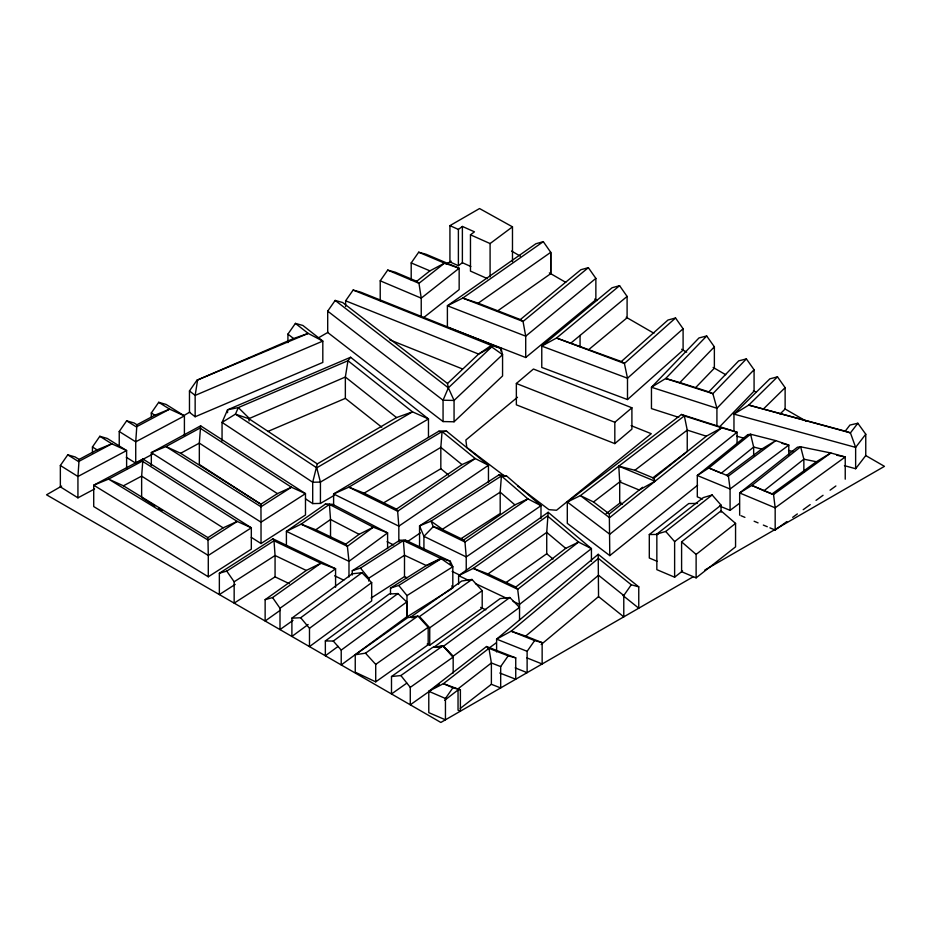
<?xml version="1.0" encoding="UTF-8"?>
<svg xmlns="http://www.w3.org/2000/svg" width="931" height="931" viewBox="0 0 931 931"><rect width="100%" height="100%" fill="white"/><g stroke="black" fill="none" stroke-linecap="round" stroke-linejoin="round"><path stroke-width="1.4" d="M419.555 547.23L419.555 525.887L498.888 474.938L501.413 475.95L500.191 492.162L500.191 513.505L460.508 538.991M488.461 482.351L488.461 465.279L446.589 431.204L442.074 431.565L440.829 447.38L440.829 468.724L448.626 475.078M334.089 495.443L320.427 503.427L312.7 503.59L312.7 482.246L317.285 463.882L396.536 417.565L412.503 411.851L428.469 418.95L428.469 437.442M591.429 561.44L591.429 548.638L548.173 512.294L546.73 532.404L546.73 553.747L553.061 559.066M126.616 469.061L126.616 450.557L111.836 443.819L97.057 449.871L79.123 459.437L77.936 476.497L77.936 497.841L94.59 488.961M184.408 435.801L184.408 415.889L169.64 409.14L154.86 415.203L136.915 424.757L135.728 441.818L135.728 463.161L152.381 454.293M251.277 537.35L261.029 543.529L305.484 514.983L305.484 493.639L200.631 425.839L199.327 443.121L199.327 464.464L260.331 503.915M142.943 459.006L93.717 485.202L93.717 506.545L208.288 576.789L251.323 549.15L251.323 527.807L142.943 459.006L141.64 476.125L141.64 497.468L155.011 505.964M353.14 290.065L491.312 345.413L491.684 346.926L448.358 387.843L443.063 400.225L443.063 421.568L454.06 421.778L502.565 375.961L502.565 354.618L501.006 348.345L360.646 292.125L353.14 290.065L345.622 300.806L345.622 306.497M317.285 463.882L248.833 418.694L345.354 377.02L347.973 360.728L350.591 357.26L428.469 418.95L320.427 482.083L312.7 482.246L222.055 422.406L227.548 409.826L350.591 357.26M77.936 497.841L60.352 486.843L60.352 465.5L67.754 454.828L75.155 456.958L79.123 459.437M92.437 452.675L92.437 446.985L99.826 436.302L107.228 438.431L126.616 450.557L77.936 476.497L60.352 465.5M119.238 445.728L119.238 431.507L126.639 420.824L134.041 422.953L136.915 424.757M151.311 417.251L151.311 412.98L158.712 402.308L166.114 404.438L184.408 415.889L135.728 441.818L119.238 431.507M189.47 390.95L196.953 380.232L293.579 338.535L308.196 333.414L322.813 341.095L322.813 362.438L195.149 416.751L189.47 412.293L189.47 390.95L195.149 395.407L195.149 416.751M287.923 342.643L287.923 334.113L295.406 323.394L302.889 325.478L322.813 341.095L195.149 395.407L197.535 380.395M443.063 421.568L327.7 332.483L327.7 311.14L335.172 300.434L342.643 302.517L447.497 383.491L448.358 387.843L454.06 400.435L454.06 421.778M380.22 300.748L380.22 280.825L387.703 270.106L395.186 272.189L416.704 281.29L418.973 283.315L421.231 298.153L421.231 316.656M411.199 280.022L411.199 262.938L418.682 252.22L426.154 254.303L459.158 268.244L459.158 289.588L423.465 317.739M499.796 673.02L515.739 679.234L515.739 657.891L486.517 646.51L428.784 691.302L428.784 712.646L445.449 719.803L445.449 698.471L452.92 687.753L460.391 689.836L460.391 711.179L458.04 710.167L458.04 688.824L491.382 662.965L500.68 666.584L500.68 687.928L491.382 684.308L460.263 708.444M496.607 651.933L496.607 639.132L598.202 554.317L598.54 596.608L623.782 616.846L623.782 595.503L631.276 584.784L638.759 586.856L638.759 608.199L622.99 595.549M500.68 666.584L508.21 655.831L515.739 657.891M515.18 667.888L527.121 672.659L527.121 651.316L534.638 640.575L542.145 642.634L542.145 663.978L526.969 657.914M733.965 431.181L733.965 414.109L748.768 405.078L845.232 431.169L849.922 425.071L857.835 423.244L865.76 434.218L865.76 455.562L855.636 468.724L844.452 465.663M857.835 423.244L850.434 432.868L855.636 447.38L855.636 468.724M865.76 434.218L855.636 447.38L733.965 414.109L769.844 378.847L777.478 376.846L785.124 387.668L785.124 409.012L779.992 414.051M695.62 387.622L714.368 368.164L714.368 346.821L706.687 335.975L665.677 378.51L651.456 387.249L651.456 408.593L678.734 417.356M716.917 425.362L716.917 408.29L712.867 393.673L665.677 378.51L679.898 382.571L714.368 346.821M679.898 382.571L708.817 391.87L738.702 360.867L746.383 358.9L754.075 369.747L754.075 391.078L719.884 426.549M746.383 358.9L712.867 393.673L708.817 391.87M754.075 369.747L716.917 408.29L651.456 387.249L698.995 337.941L706.687 335.975M777.478 376.846L748.768 405.078L850.434 432.868L845.232 431.169M763.571 408.849L785.124 387.668M447.497 383.491L478.627 354.083L491.312 345.413L501.006 348.345L501.006 351.196M683.098 328.759L627.494 378.219L541.772 346.099L556.517 338.023L621.338 361.519L667.981 320.031L675.545 317.995L683.098 328.759L683.098 350.103L627.494 399.562L541.772 367.442L541.772 346.099L612.074 287.76L619.581 285.689L627.098 296.43L627.098 317.774L588.811 349.544M675.545 317.995L624.41 363.474L627.494 378.219L627.494 399.562M516.356 383.491L533.44 369.025L631.905 407.801L631.905 429.144L614.821 443.61L516.356 404.834L516.356 383.491L614.821 422.267L631.905 407.801M527.121 651.316L496.607 639.132L511.154 631.195L525.701 636.071L598.54 575.265L623.782 595.503M541.155 644.52L598.54 596.608M619.581 285.689L556.517 338.023L624.41 363.474L621.338 361.519M571.273 342.759L627.098 296.43M447.392 327.118L447.392 305.775L462.788 298.083L478.185 303.18L520.359 319.554L580.851 269.734L588.357 267.663L595.863 278.392L595.863 299.735L525.712 357.516L448.742 327.642M588.357 267.663L523.036 321.463L462.788 298.083L543.308 241.653L550.733 252.336L550.733 273.679L497.212 311.187M595.863 278.392L525.712 336.184L525.712 357.516M517.485 397.269L465.861 440.002L466.815 447.508L504.986 476.393M788.79 455.061L788.79 445.099L775.779 440.619L750.595 434.218L747.768 434.672L697.307 475.508L697.307 496.851L702.544 499.004M737.073 443.598L737.073 432.217L681.457 414.47L567.305 502.018L567.305 523.362L609.793 555.609L609.328 513.97L642.611 487.285M653.318 478.709L706.338 436.197L721.711 427.806L737.073 432.217L609.793 534.266L567.305 502.018L580.409 495.595L684.355 415.889L721.711 427.806L609.561 517.717L580.409 495.595L593.524 501.972L609.328 513.97M609.793 555.609L697.656 485.167M739.656 515.169L739.656 492.953L751.841 485.435L764.025 490.73L803.86 459.192L816.382 461.753L830.813 452.966L845.232 456.97L845.232 479.186M416.704 281.29L429.924 270.851L444.541 263.147L459.158 268.244L421.231 298.153L380.22 280.825M657.216 561.37L649.303 558.006L649.303 534.557L688.742 503.555L697.459 503.403M682.551 570.959L674.626 577.197L656.844 569.656L656.844 534.08L703.266 497.596L712.157 494.966L721.048 505.137L721.048 512.248M656.844 534.08L665.735 531.45L712.157 494.966M674.626 577.197L674.626 541.621L721.048 505.137M681.597 541.854L721.048 510.851L735.56 523.408L735.56 546.858L696.12 577.872L681.597 571.715L681.597 541.854L696.12 554.41L696.12 577.872M696.12 554.41L735.56 523.408M458.599 584.179L458.599 575.649L473.309 568.387L488.019 573.927L515.821 587.03L565.722 548.347L578.582 542.086L591.429 548.638L519.533 604.37L519.533 620.081M444.634 700.345L458.215 689.813M593.524 501.972L620.954 480.943M634.674 470.423L687.241 430.11L706.338 436.197M606.093 513.679L620.954 502.286M652.957 477.743L687.241 451.454L687.241 430.11L684.355 415.889L681.457 414.47M512.481 261.669L512.481 226.838L479.546 208.544L449.929 225.639L449.929 261.925L458.389 265.696L458.389 229.422L462.381 226.442L474.461 231.831L470.469 234.81L470.469 271.096L487.472 278.672M458.389 265.696L462.381 262.717L462.381 226.442M490.09 276.938L490.09 243.561L512.481 226.838M761.709 449.091L726.587 475.357L728.403 476.044L775.779 440.619L761.709 449.091L753.656 447.043L721.327 473.192L708.852 467.99L697.307 475.508L730.079 489.008L788.79 445.099L781.959 443.365M719.593 506.033L730.079 510.351L739.295 503.462M286.411 545.589L286.411 531.357L301.12 524.165L315.83 529.762L345.785 544.111L359.087 534.324L373.343 527.202L387.599 532.893L387.599 548.545M291.892 618.161L352.255 573.799L361.973 572.716L371.678 582.608L371.678 600.914L309.488 646.614L309.488 628.309L300.69 617.742L291.892 618.161L291.892 636.455L308.138 624.515M300.69 617.742L361.973 572.716M309.488 628.309L371.678 582.608M325.35 640.935L389.193 594.013L397.968 593.547L406.731 601.973L406.731 616.811L341.223 664.943L341.223 650.106L333.286 641.063L325.35 640.935L325.35 655.773L338.116 646.393M333.286 641.063L397.968 593.547M341.223 650.106L406.731 601.973M440.689 646.591L443.459 646.277L509.816 597.516L519.533 607.408L453.176 656.169L453.176 673.066M488.1 648.802L496.246 642.821M764.025 490.73L771.915 494.035L816.382 461.753M769.914 527.842L775.174 530.042L786.858 521.569M792.688 517.333L797.367 513.935M803.197 509.699L810.203 504.614M816.045 500.378L823.051 495.292M830.056 490.206L835.887 485.97M434.032 647.185L437.907 646.894M280.417 610.154L265.137 621.012L265.137 599.669L306.287 570.447L320.927 563.208L335.579 568.771L335.579 587.275M265.137 599.669L272.574 597.562L320.927 563.208L274.005 540.771L272.934 538.828L219.355 573.24L219.355 594.583L235.182 584.412M293.009 620.36L279.998 629.589L279.998 608.257L335.579 568.771L272.934 538.828M548.173 512.294L458.599 575.649L468.968 580.537M355.246 654.749L407.708 617.649L417.949 616.066L428.179 627.296L428.179 644.741L375.717 681.841L355.246 672.194L355.246 654.749L365.487 653.178L417.949 616.066M410.431 617.311L461.729 581.025L471.97 579.454L482.2 590.673L482.2 608.118L429.738 645.218L427.178 644.019M471.97 579.454L419.509 616.555L429.738 627.785L429.738 645.218M488.019 573.927L546.73 532.404L565.722 548.347M375.717 681.841L375.717 664.397L428.179 627.296M429.738 627.785L482.2 590.673M505.638 582.818L546.73 553.747M406.8 683.145L391.497 693.967L391.497 676.523L432.694 647.382L442.935 645.811L453.176 657.03L410.28 687.369L410.28 704.814L431.146 690.046M391.497 676.523L400.889 675.545L442.935 645.811M433.462 688.416L439.257 684.308M478.185 303.18L550.78 252.301L550.78 273.644M325.256 504.241L286.411 531.357L348.985 561.323L387.599 532.893L333.007 504.544L325.256 504.241L333.007 504.544M345.785 544.111L347.379 546.311L373.343 527.202L329.423 504.404L301.12 524.165L347.379 546.311L348.985 561.323L348.985 576.976M315.83 529.762L330.528 519.498L329.423 504.404M466.233 571.157L466.233 556.924L540.992 505.696L506.441 475.834L501.413 475.95L431.006 521.162L433.287 526.609L442.644 529.669L463.719 539.922L514.878 504.858L527.935 498.876L540.992 505.696L540.992 518.497M333.612 505.358L333.612 493.977L348.869 487.157L364.114 493.151L396.466 509.117L461.997 464.604L475.229 458.541L488.461 465.279L398.829 526.155L398.829 541.807M407.184 541.819L420.335 532.881M207.939 537.618L123.427 485.807L108.578 479.104L208.113 540.12L237.23 521.43L142.292 461.159L108.578 479.104L93.717 485.202L208.288 555.446L207.939 537.618L223.126 527.854L237.23 521.43L251.323 527.807L208.288 555.446L208.288 576.789M200.631 425.839L151.322 452.629L261.029 522.186L260.936 504.195L277.403 493.616L291.438 487.227L305.484 493.639L261.029 522.186L261.029 543.529M226.757 571.11L274.005 540.771L275.064 555.516L275.064 576.859L234.158 603.125L234.158 581.782L226.757 571.11L219.355 573.24M234.158 581.782L275.064 555.516L306.287 570.447M352.255 575.021L352.255 570.75L399.422 540.469L405.695 540.248L450.232 561.218L452.815 566.746L452.815 588.078L451.779 585.878M352.255 570.75L360.495 568.085L403.391 540.55L405.695 540.248M423.919 549.15L423.919 536.349L419.555 525.887L431.006 521.162L442.458 529.239L500.191 492.162L514.878 504.858M368.734 581.072L368.734 578.232L404.496 555.26L426.34 565.548L441.224 558.705L452.815 566.746L406.987 595.584L406.987 616.927L451.605 588.846M371.12 598.039L404.496 576.603L404.496 555.26L403.391 540.55L399.422 540.469M390.496 593.792L390.496 588.101L426.34 565.548L441.015 558.263L450.232 561.218L450.232 564.07M390.496 588.101L398.736 585.436L441.224 558.705L403.391 540.55M446.589 431.204L438.734 431.274L333.612 493.977L398.829 526.155L397.642 511.235L396.466 509.117M442.074 431.565L348.869 487.157L397.642 511.235L475.229 458.541L442.074 431.565L438.734 431.274M364.114 493.151L440.829 447.38L461.997 464.604M382.676 503.415L440.829 468.724M222.055 440.91L222.055 422.406L235.45 414.144L316.749 467.816L412.503 411.851L347.973 360.728L238.313 407.592L227.548 409.826L227.548 412.677M61.632 486.11L46.55 494.815L440.852 722.456L693.444 576.638M183.523 415.726L189.808 412.107M317.983 338.104L328.038 332.297M446.158 264.101L451.186 261.192M704.755 570.098L884.45 466.35L865.551 455.445M655.063 481.234L639.213 490.02L619.697 481.909L618.801 466.152L634.872 470.271L653.946 478.208L655.063 481.234L618.801 466.152M151.322 465.43L151.322 452.629L165.974 446.554L180.637 453.281L199.327 443.121L277.403 493.616M123.427 485.807L141.64 476.125L223.126 527.854M267.791 431.495L345.354 398.363L381.745 427.189M543.308 241.653L535.872 243.759L447.392 305.775L525.712 336.184L523.036 321.463L520.359 319.554M411.828 617.742L414.388 617.346M509.816 597.516L500.11 598.598L433.741 647.359L443.296 646.207L453.176 657.03M649.303 534.557L658.008 534.417M498.888 474.938L506.441 475.834M836.794 455.247L845.232 456.97L775.174 507.826L775.174 530.042M747.768 434.672L750.502 435.371M736.77 436.22L743.753 438.129M788.51 450.371L792.712 451.512M771.915 494.035L773.545 494.524L830.813 452.966L800.648 446.799L797.436 447.206L739.656 492.953L775.174 507.826L773.545 494.524L751.841 485.435L800.648 446.799L803.86 459.192L803.86 471.691M248.833 418.694L235.45 414.144L238.313 407.592L249.077 418.159L249.077 420.998M508.21 655.831L488.95 648.337L486.517 646.51M631.113 425.642L651.281 433.706L556.529 510.246L548.953 509.664L517.717 486.029M525.701 636.071L542.145 642.634M534.638 640.575L511.154 631.195L598.377 558.391L631.276 584.784M345.622 300.806L478.627 354.083L491.684 346.926L502.565 354.618L454.06 400.435L443.063 400.225L327.7 311.14M389.961 339.908L462.509 368.967M622.304 504.323L619.697 503.24L619.697 481.909M740.971 515.716L744.916 517.368M754.122 521.232L758.067 522.885M763.339 525.084L767.284 526.737M418.682 252.22L444.541 263.147L418.973 283.315L387.703 270.106M411.199 262.938L429.924 270.851M460.391 689.836L443.412 683.657L428.784 691.302L445.449 698.471M452.92 687.753L443.412 683.657L488.95 648.337L491.382 662.965L491.382 684.308M449.929 225.639L458.389 229.422M470.469 234.81L490.09 243.561M462.381 262.717L470.842 266.499M475.45 583.586L506.569 598.261M513.051 601.31L519.533 604.37L517.683 589.3L515.821 587.03M480.64 607.373L485.819 609.817M404.496 576.603L407.068 577.814M334.636 575.8L343.76 580.164M275.064 576.859L289.378 583.702M452.129 571.413L459.821 575.149M387.087 541.702L393.604 544.926M359.087 534.324L330.528 519.498L330.528 538.002M511.561 251.067L520.382 256.165M549.348 272.888L565.734 282.349M594.7 299.072L597.225 300.527M626.202 317.25L653.911 333.251M681.632 349.253L686.671 352.162M713.123 367.442L725.715 374.716M753.435 390.717L755.949 392.172M784.926 408.895L806.339 421.266M158.712 402.308L169.64 409.14L136.322 426.887L126.639 420.824M151.311 412.98L154.86 415.203M99.826 436.302L111.836 443.819L78.53 461.567L67.754 454.828M126.302 457.272L135.728 463.161M92.437 446.985L97.057 449.871M180.637 453.281L260.936 504.195M158.666 508.279L162.32 510.595M305.449 498.795L312.7 503.59M335.172 300.434L448.358 387.843M295.406 323.394L308.196 333.414L196.953 380.232M287.923 334.113L293.579 338.535M396.536 417.565L345.354 377.02L345.354 398.363M598.202 554.317L638.759 586.856M501.413 475.95L527.935 498.876L464.976 542.017L433.287 526.609L423.919 536.349L466.233 556.924L464.976 542.017L463.719 539.922M443.459 646.277L453.176 656.169M365.487 653.178L375.717 664.397M665.735 531.45L674.626 541.621M398.736 585.436L406.987 595.584M360.495 568.085L368.734 578.232M400.889 675.545L410.28 687.369M272.574 597.562L279.998 608.257M316.749 467.816L320.427 482.083L320.427 503.427M753.656 455.573L753.656 447.043L750.595 434.218L708.852 467.99L728.403 476.044L730.079 489.008L730.079 510.351M614.821 422.267L614.821 443.61M580.06 335.463L580.06 346.856M578.582 542.086L517.683 589.3L473.309 568.387L547.451 515.949L578.582 542.086M291.438 487.227L260.983 506.79L165.974 446.554L199.979 428.074L291.438 487.227"/></g></svg>
